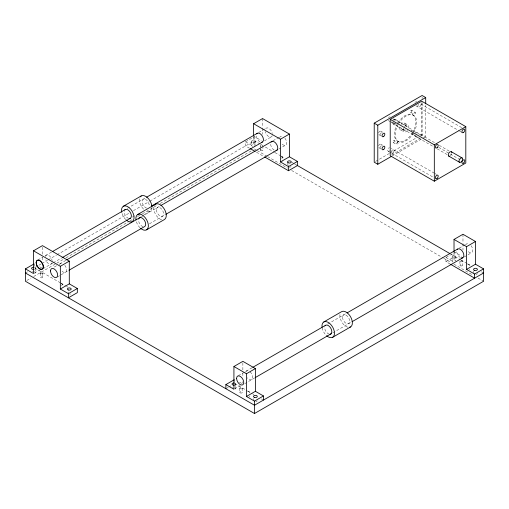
<?xml version="1.0" encoding="UTF-8"?>
<svg xmlns="http://www.w3.org/2000/svg" width="509" height="509" viewBox="0 0 509 509"><rect width="100%" height="100%" fill="white"/><g stroke="black" fill="none" stroke-linecap="round" stroke-linejoin="round"><path stroke-width="0.38" stroke-dasharray="2.54 1.91" d="M37.908 259.972L42.743 257.179M45.473 255.601L51.663 252.025M127.326 208.346L145.898 197.619M258.706 132.493L266.283 128.115M249.645 148.291L245.554 145.93L245.554 141.801L254.5 136.635L261.212 140.509M25.45 273.009L27.511 271.812M35.083 267.448L41.267 263.872M41.961 263.477L47.458 260.296M48.151 259.902L56.404 255.136M57.091 254.742L129.311 213.042M133.441 210.656L149.258 201.526M149.951 201.125L254.5 140.764L260.004 143.945M34.192 273.123L39.696 269.948M42.972 268.733L52.599 263.178M53.286 262.778L61.544 258.012M132.385 217.114L135.827 215.122M264.457 140.866L271.348 136.883M26.824 280.478L30.954 278.092M33.702 276.508L63.281 259.431M66.03 257.84L129.311 221.307M129.999 220.912L132.066 219.716M137.57 216.541L141.693 214.162M142.38 213.761L157.516 205.025M160.265 203.435L253.126 149.824M143.92 214.836L150.117 211.26M54.304 267.034L57.059 265.443M59.807 263.859L65.998 260.284M141.655 216.605L159.54 206.279M273.028 140.751L280.599 136.38M57.301 276.991L68.308 270.642M149.468 223.782L165.291 214.645M278.779 149.124L285.664 145.148M375.585 161.404L389.27 153.502M389.958 153.107L418.016 136.908M420.752 135.324L422.12 134.535L425.702 136.603L425.702 105.363M391.593 154.952L420.351 138.346M392.165 155.964L422.279 138.575M422.96 138.181L425.702 136.603M238.339 375.674L252.101 367.727M327.758 324.048L346.33 313.321M459.131 248.201L466.702 243.83M450.064 264.006L445.973 261.645L445.973 257.509L454.919 252.343L461.631 256.218M225.869 388.717L227.937 387.527M228.624 387.126L231.372 385.536M445.973 261.645L454.919 256.479L454.919 252.343M234.611 388.838L240.114 385.657M244.778 383.646L254.411 378.085M332.816 332.816L351.395 322.089M464.195 256.969L471.767 252.598M461.65 127.594L420.269 103.702A1.972 1.139 -60 0 1 419.849 106.578A1.972 1.139 -60 0 1 417.87 106.4A1.972 1.139 -60 0 1 419.62 103.69M415.885 105.789L458.946 130.705M459.627 131.099L462.337 132.664M411.692 110.294A1.133 0.655 -60 0 1 411.336 112.05A1.133 0.655 -60 0 1 410.349 111.484A1.133 0.655 -60 0 1 411.692 110.294L415.274 112.362A1.133 0.655 -60 0 1 414.911 114.118A1.133 0.655 -60 0 1 413.932 113.552A1.133 0.655 -60 0 1 415.274 112.362M410.559 112.26L414.141 114.321M397.943 122.885A15.181 8.768 -60 0 1 412.723 114.83L413.582 115.327M400.984 124.393A3.983 2.303 -60 0 1 404.388 122.949L407.964 125.017A3.983 2.303 -60 0 1 408.415 128.682M395.792 119.691L406.532 125.888M393.699 119.042L437.116 144.111M439.267 145.351L449.441 151.224M411.692 130.463L414.078 131.837M438.682 147.349L461.065 160.271M393.692 122.682L396.676 124.406M411.756 133.11L414.141 134.491A1.133 0.655 -60 0 1 413.932 134.198M390.511 121.816L388.125 120.442A1.972 1.139 -60 0 0 389.111 120.34M414.695 135.782L418.271 137.844M391.675 122.548L433.172 146.503M437.237 148.857L447.417 154.73M392.961 123.852L403.701 130.049M400.398 129.852L403.981 131.92M380.847 131.182L382.634 132.213M397.535 123.56A15.181 8.768 -60 0 0 397.504 141.114L398.362 141.61M394.227 140.541A1.133 0.655 -60 0 1 393.871 142.297A1.133 0.655 -60 0 1 392.884 141.731A1.133 0.655 -60 0 1 394.227 140.541L397.809 142.609A1.133 0.655 -60 0 1 397.446 144.365A1.133 0.655 -60 0 1 396.466 143.799A1.133 0.655 -60 0 1 397.809 142.609M393.094 142.507L396.676 144.575M378.855 134.637L381.241 136.011M434.4 173.219L391.287 148.393M435.08 173.614L436.436 174.396M380.847 144.2L382.634 145.23M388.125 151.122L390.511 152.496M391.675 153.228L433.057 177.119M378.855 147.648L381.241 149.029M260.633 144.308L262.752 145.529A1.266 0.732 0 0 0 260.888 145.351A1.266 0.732 0 0 0 260.761 146.446M265.405 147.063L274.446 152.28M274.949 152.573L280.637 155.856M281.089 156.117L284.493 158.083M291.994 162.416L294.393 163.796M294.717 163.987L297.447 165.559M451.222 254.341L460.371 259.628M461.052 260.016L467.192 263.56M467.733 263.872L470.596 265.526M481.489 271.812L483.55 273.009M245.554 141.801L252.935 146.058M445.973 257.509L452.679 261.384M256.561 150.225L254.5 149.029L254.5 147.527M257.249 150.619L266.881 156.18M267.569 156.575L287.515 168.091M291.644 170.477L442.97 257.84M443.657 258.241L451.222 262.606M453.971 264.196L473.23 275.318M478.046 278.092L483.55 281.273M256.46 152.229L263.961 156.556M39.766 266.805L41.776 267.969M239.516 382.132L242.195 383.678M35.076 268.237L60.304 282.794M60.985 283.189L65.756 285.943M66.437 286.338L67.799 287.127M234.814 383.551L247.088 390.638M247.768 391.027L251.86 393.393M252.54 393.781L253.902 394.57M261.403 398.903L262.765 399.686M473.599 270.769L473.599 273.524M462.974 234.261L462.974 242.888M462.974 243.671L462.974 249.938M462.446 261.123A1.266 0.732 0 0 1 460.55 261.76A1.266 0.732 0 0 1 460.55 260.493A1.266 0.732 0 0 1 462.446 261.123L462.446 265.259M459.92 261.123L459.92 265.259M455.924 256.994A1.896 1.094 0 0 1 453.074 257.942A1.896 1.094 0 0 1 453.074 256.046A1.896 1.094 0 0 1 455.924 256.994L455.924 261.123M454.022 252.757L454.022 261.378M452.126 256.994L452.126 261.123M422.12 97.047L422.12 98.612M422.12 102.519L422.12 134.535M421.719 102.773L421.719 135.979M287.496 163.325L287.496 164.7M281.375 156.581A1.266 0.732 0 0 1 282.641 157.313L282.641 159.381M262.924 145.93L262.924 150.066M262.555 118.552L262.555 127.174M262.555 127.956L262.555 134.23M260.392 145.93L260.392 147.311M260.392 147.998L260.392 150.066M255.505 141.279A1.896 1.094 0 0 1 252.655 142.234A1.896 1.094 0 0 1 252.655 140.331A1.896 1.094 0 0 1 255.505 141.279L255.505 145.415M254.5 136.635L254.5 146.777M253.603 137.042L253.603 145.663M253.495 398.534L253.495 400.596M251.707 141.279L251.707 145.415M242.869 362.904L242.869 369.96M242.869 373.097L242.869 377.016M242.869 381.718L242.869 383.283M242.341 388.202L242.341 392.331M239.815 388.202L239.815 392.331M235.82 384.066L235.82 388.202M234.814 379.421L234.814 381.483M60.946 283.685A1.266 0.732 0 0 1 62.537 284.391L62.537 286.459M42.82 273.009L42.82 277.138A1.266 0.732 0 0 1 40.924 277.774A1.266 0.732 0 0 1 40.924 276.508A1.266 0.732 0 0 1 42.82 277.138M42.451 247.196L42.451 254.252M42.451 257.382L42.451 261.302M40.287 273.009L40.287 277.138M35.401 268.358L35.401 272.493M34.396 263.707L34.396 266.462M272.27 135.566A5.058 2.92 60 0 1 268.816 136.635A5.058 2.92 60 0 1 265.361 131.577M265.717 128.643A5.058 2.92 60 0 1 269.28 128.675A5.058 2.92 60 0 1 272.27 133.428M259.87 141.801A5.058 2.92 60 0 1 256.288 135.598M284.919 138.219A5.058 2.92 60 0 1 286.23 144.62A5.058 2.92 60 0 1 281.343 143.309M279.676 137.697A5.058 2.92 60 0 1 282.202 136.24M252.655 146.363A1.896 1.094 0 0 1 252.451 144.543A1.896 1.094 0 0 1 255.435 145.129M291.04 166.628A1.896 1.094 0 0 1 289.392 167.175M288.056 165.304A1.896 1.094 0 0 1 288.902 165.018M282.597 161.639A1.266 0.732 0 0 1 282.47 161.811M274.186 150.066A5.058 2.92 60 0 1 270.603 143.862M282.641 157.313A1.266 0.732 0 0 1 281.375 158.044M52.172 262.644A5.058 2.92 60 0 1 49.182 263.942A5.058 2.92 60 0 1 45.613 259.851M45.256 256.511A5.058 2.92 60 0 1 48.711 255.442A5.058 2.92 60 0 1 52.172 260.5M64.821 265.297A5.058 2.92 60 0 1 66.125 271.698A5.058 2.92 60 0 1 61.239 270.387M59.572 264.775A5.058 2.92 60 0 1 62.104 263.312M34.453 271.539A1.896 1.094 0 0 1 34.453 273.441M32.162 271.717A1.896 1.094 0 0 1 32.557 271.539M70.63 293.928A1.896 1.094 0 0 1 69.784 294.208M67.951 292.376A1.896 1.094 0 0 1 68.798 292.096M34.841 267.581A1.896 1.094 0 0 1 34.841 269.134M62.537 284.391A1.266 0.732 0 0 1 60.946 285.097M471.022 245.662A5.058 2.92 60 0 1 472.333 252.07A5.058 2.92 60 0 1 467.447 250.759M465.78 245.147A5.058 2.92 60 0 1 468.305 243.684M453.074 262.078A1.896 1.094 0 0 1 452.87 260.258A1.896 1.094 0 0 1 455.86 260.843M477.397 273.524A1.896 1.094 0 0 1 477.143 274.071M476.838 274.3A1.896 1.094 0 0 1 475.991 274.58M469.559 269.204A1.266 0.732 0 0 1 469.438 269.757M460.289 257.509A5.058 2.92 60 0 1 456.707 251.312M467.707 264.623A1.266 0.732 0 0 1 469.603 265.259A1.266 0.732 0 0 1 467.707 265.889M235.266 383.296A1.896 1.094 0 0 1 235.266 384.842M250.059 371.831A5.058 2.92 60 0 1 252.439 378.779A5.058 2.92 60 0 1 247.342 377.831M245.675 372.219A5.058 2.92 60 0 1 248.207 370.762M234.872 387.254A1.896 1.094 0 0 1 234.872 389.15M232.581 387.425A1.896 1.094 0 0 1 232.969 387.254M257.23 400.882A1.896 1.094 0 0 1 255.887 401.658M249.461 396.276A1.266 0.732 0 0 1 249.13 396.982M247.603 391.701A1.266 0.732 0 0 1 249.499 392.331A1.266 0.732 0 0 1 247.603 392.967M378.632 132.798A1.991 1.152 -60 0 1 380.757 131.137A1.991 1.152 -60 0 1 380.757 133.632A1.991 1.152 -60 0 1 378.632 134.427M378.632 145.816A1.991 1.152 -60 0 1 380.757 144.155A1.991 1.152 -60 0 1 380.757 146.649A1.991 1.152 -60 0 1 378.632 147.445M389.468 150.759A1.972 1.139 -60 0 1 387.712 150.219A1.972 1.139 -60 0 1 389.468 147.642M414.981 102.398A1.972 1.139 -60 0 1 415.319 102.042M415.681 101.781A1.972 1.139 -60 0 1 416.667 101.679M418.894 134.79A1.972 1.139 -60 0 1 420.364 134.516A1.972 1.139 -60 0 1 420.466 136.247M419.257 137.748A1.972 1.139 -60 0 1 417.864 136.94M415.319 132.722A1.972 1.139 -60 0 1 417.03 133.708M416.038 135.419A1.972 1.139 -60 0 1 414.281 134.879M415.478 132.824A1.133 0.655 -60 0 1 415.509 133.046M411.336 130.431A1.133 0.655 -60 0 1 411.927 130.978M393.05 119.03A1.972 1.139 -60 0 1 394.036 120.436M393.05 122.147A1.972 1.139 -60 0 1 391.294 121.6M388.412 117.738A1.972 1.139 -60 0 1 388.749 117.382M389.111 117.121A1.972 1.139 -60 0 1 390.098 117.019M397.644 122.389A1.133 0.655 -60 0 1 398.013 122.739M393.26 122.389A1.133 0.655 -60 0 1 392.967 122.224M404.388 122.949A3.983 2.303 -60 0 1 404.833 126.62M403.802 128.402A3.983 2.303 -60 0 1 400.678 129.973A3.983 2.303 -60 0 1 399.673 127.129M404.566 126.461A3.983 2.303 -60 0 1 407.964 125.017M407.385 130.469A3.983 2.303 -60 0 1 404.261 132.041A3.983 2.303 -60 0 1 403.249 129.197M347.736 327.211A8.857 5.115 60 0 1 340.069 313.926M325.092 334.076A8.857 5.115 60 0 1 322.172 328M329.151 334.152A5.058 2.92 60 0 1 324.767 326.555M161.633 219.767A8.857 5.115 60 0 1 153.845 207.029M139.981 227.739A8.857 5.115 60 0 1 136.234 221.25M143.048 226.702A5.058 2.92 60 0 1 138.664 219.112M151.924 207.818A8.857 5.115 60 0 1 145.689 210.821M143.544 209.148A8.857 5.115 60 0 1 139.517 198.771M125.653 219.481A8.857 5.115 60 0 1 121.905 212.991M128.72 218.45A5.058 2.92 60 0 1 124.336 210.853M146.611 208.117A5.058 2.92 60 0 1 142.119 201.888A5.058 2.92 60 0 1 146 199.655A5.058 2.92 60 0 1 149.143 206.654M398.394 124.056A15.181 8.768 -60 0 1 413.174 115.11A15.181 8.768 -60 0 1 414.301 131.481M413.55 132.874A15.181 8.768 -60 0 1 398.77 141.82A15.181 8.768 -60 0 1 397.644 125.449M412.723 114.83A15.181 8.768 -60 0 1 413.079 131.691M412.691 132.378A15.181 8.768 -60 0 1 397.504 141.114M404.871 126.06A2.532 1.463 -60 0 1 406.767 127.797M405.355 129.878A2.532 1.463 -60 0 1 403.338 128.732M393.686 120.264A2.532 1.463 -60 0 1 395.639 119.577A2.532 1.463 -60 0 1 396.034 121.6M395.067 123.28A2.532 1.463 -60 0 1 393.12 123.967A2.532 1.463 -60 0 1 392.719 121.944M451.757 153.616A2.532 1.463 -60 0 1 450.408 155.754M260.761 150.581A1.266 0.732 0 0 0 262.879 150.25A1.266 0.732 0 0 0 261.333 149.36A1.266 0.732 0 0 0 260.761 150.581M40.663 273.524A1.266 0.732 0 0 0 42.775 273.193A1.266 0.732 0 0 0 41.229 272.302A1.266 0.732 0 0 0 40.663 273.524M460.289 265.774A1.266 0.732 0 0 0 462.401 265.45A1.266 0.732 0 0 0 460.855 264.553A1.266 0.732 0 0 0 460.289 265.774M240.184 392.853A1.266 0.732 0 0 0 242.303 392.522A1.266 0.732 0 0 0 240.751 391.625A1.266 0.732 0 0 0 240.184 392.853M240.184 388.717A1.266 0.732 0 0 0 242.303 388.392A1.266 0.732 0 0 0 240.751 387.495A1.266 0.732 0 0 0 240.184 388.717M393.05 152.827A1.972 1.139 -60 0 0 393.673 149.767A1.972 1.139 -60 0 0 391.338 151.835A1.972 1.139 -60 0 0 393.05 152.827M342.538 317.228A5.058 2.92 60 0 0 347.908 323.902A5.058 2.92 60 0 0 347.908 316.744A5.058 2.92 60 0 0 342.538 317.228M156.435 209.778A5.058 2.92 60 0 0 161.805 216.459A5.058 2.92 60 0 0 161.805 209.301A5.058 2.92 60 0 0 156.435 209.778"/><path stroke-width="0.76" d="M33.505 250.797L42.451 245.631L69.294 261.123L69.294 283.857L60.342 289.023L60.342 266.29L33.505 250.797L33.505 273.524L25.45 268.873L25.45 281.273L254.5 413.512L483.55 281.273L483.55 268.873L475.495 264.222L466.549 269.388L466.549 246.661L454.022 239.427L454.022 251.968M253.603 123.719L262.555 118.552L289.392 134.052L289.392 156.778L280.446 161.945L280.446 139.218L253.603 123.719L253.603 136.259M123.363 206.247L141.254 195.92M52.351 251.631L125.265 209.536M146.586 197.225L257.331 133.288M25.45 268.873L33.709 264.107M62.232 257.618L130.323 218.304M151.65 205.992L262.389 142.056M137.691 214.505L155.589 204.173M66.685 259.889L140.968 216.999M160.914 205.483L272.347 141.146M60.342 266.29L69.294 261.123M280.446 139.218L289.392 134.052M68.995 270.241L144.658 226.556A5.058 2.92 60 0 0 144.302 220.155A5.058 2.92 60 0 0 139.021 218.323M165.979 214.251L277.405 149.913M146.547 229.845L164.445 219.519A8.857 5.115 60 0 0 163.828 208.308A8.857 5.115 60 0 0 154.59 205.102M68.397 293.668L77.343 288.501L77.343 292.637L68.397 297.803L68.397 293.668L60.342 289.023M280.446 161.945L288.501 166.596L297.447 161.429L297.447 165.559L288.501 170.725L264.642 156.95M391.478 156.358L377.793 164.261L374.217 162.193L374.217 123.146L422.12 95.488L425.702 97.556L425.702 103.804M374.217 123.146L377.793 125.214L425.702 97.556M390.225 119.373L421.719 101.189L465.811 126.646L465.811 163.014L434.317 181.198L390.225 155.741L390.225 119.373L434.317 144.83L465.811 126.646M233.924 366.505L242.869 361.339L255.397 368.573L255.397 391.3L246.445 396.466L246.445 373.74L233.924 366.505L233.924 389.232L225.869 384.588L225.869 388.717M454.022 239.427L462.974 234.261L475.495 241.495L475.495 264.222M323.794 321.955L341.692 311.623A8.857 5.115 60 0 1 351.089 317.756A8.857 5.115 60 0 1 349.25 327.363M252.788 367.333L325.696 325.238M347.017 312.927L457.763 248.99M225.869 384.588L234.127 379.816M246.445 373.74L255.397 368.573M466.549 246.661L475.495 241.495M255.098 377.684L331.448 333.605M352.082 321.694L462.821 257.758M332.651 337.295L350.548 326.963M246.445 396.466L254.5 401.117L263.446 395.951L263.446 400.08M466.549 269.388L474.604 274.039L483.55 268.873M483.55 273.009L254.5 405.247L25.45 273.009M451.413 151.784L462.153 157.987A2.532 1.463 -60 0 1 461.148 161.951A2.532 1.463 -60 0 1 459.112 160.424A2.532 1.463 -60 0 1 462.153 157.987M448.715 156.059L459.455 162.256M289.392 156.778L297.447 161.429M297.148 165.387L449.848 253.546M250.326 148.685L255.098 151.44M450.745 264.4L474.604 278.175L474.604 274.039M69.294 283.857L77.343 288.501M255.397 391.3L263.446 395.951M434.317 144.83L434.317 181.198M377.793 125.214L377.793 164.261M288.501 166.596L288.501 170.725M254.5 401.117L254.5 413.512M271.087 142.075A5.058 2.92 60 0 1 276.711 144.473A5.058 2.92 60 0 1 275.973 150.543M256.771 133.81A5.058 2.92 60 0 1 262.396 136.202A5.058 2.92 60 0 1 261.658 142.278M33.995 269.414A1.896 1.094 0 0 1 31.603 268.358A1.896 1.094 0 0 1 33.995 267.301M457.19 249.518A5.058 2.92 60 0 1 463.126 252.502A5.058 2.92 60 0 1 461.211 257.904M234.414 385.128A1.896 1.094 0 0 1 232.021 384.066A1.896 1.094 0 0 1 234.414 383.01M322.057 327.319A8.857 5.115 60 0 1 328.038 322.286A8.857 5.115 60 0 1 334.445 334.057A8.857 5.115 60 0 1 326.6 335.673M325.124 325.766A5.058 2.92 60 0 1 330.755 328.165A5.058 2.92 60 0 1 330.01 334.235M135.954 219.875A8.857 5.115 60 0 1 141.935 214.843A8.857 5.115 60 0 1 148.342 226.607A8.857 5.115 60 0 1 140.497 228.229M121.74 212.298A8.857 5.115 60 0 1 127.244 206.399A8.857 5.115 60 0 1 134.032 218.151A8.857 5.115 60 0 1 126.168 219.971M124.692 210.064A5.058 2.92 60 0 1 130.323 212.457A5.058 2.92 60 0 1 129.579 218.533M140.261 196.843A8.857 5.115 60 0 1 147.305 197.537A8.857 5.115 60 0 1 151.949 207.208M449.485 156.212A2.532 1.463 -60 0 1 448.893 153.044A2.532 1.463 -60 0 1 451.82 152.515M288.056 162.721A1.896 1.094 0 0 0 291.224 162.231A1.896 1.094 0 0 0 288.902 160.889A1.896 1.094 0 0 0 288.056 162.721M50.506 270.941A5.058 2.92 60 0 0 55.869 277.621A5.058 2.92 60 0 0 55.869 270.464A5.058 2.92 60 0 0 50.506 270.941M36.19 262.676A5.058 2.92 60 0 0 41.553 269.356A5.058 2.92 60 0 0 41.553 262.199A5.058 2.92 60 0 0 36.19 262.676A5.058 2.92 60 0 0 41.541 269.363A5.058 2.92 60 0 0 41.541 262.205A5.058 2.92 60 0 0 36.171 262.682M68.346 289.971A1.896 1.094 0 0 0 71.19 289.023A1.896 1.094 0 0 0 68.346 288.069A1.896 1.094 0 0 0 68.346 289.971M474.547 270.343A1.896 1.094 0 0 0 477.397 269.388A1.896 1.094 0 0 0 474.547 268.44A1.896 1.094 0 0 0 474.547 270.343M254.443 397.414A1.896 1.094 0 0 0 257.293 396.466A1.896 1.094 0 0 0 254.443 395.518A1.896 1.094 0 0 0 254.443 397.414M236.602 378.384A5.058 2.92 60 0 0 241.972 385.065A5.058 2.92 60 0 0 241.972 377.907A5.058 2.92 60 0 0 236.602 378.384M383.792 136.336A1.991 1.152 -60 0 0 384.422 133.25A1.991 1.152 -60 0 0 382.068 135.337A1.991 1.152 -60 0 0 383.792 136.336M383.792 149.353A1.991 1.152 -60 0 0 384.422 146.268A1.991 1.152 -60 0 0 382.068 148.354A1.991 1.152 -60 0 0 383.792 149.353M463.718 132.295A2.023 1.171 -60 0 0 464.361 129.159A2.023 1.171 -60 0 0 461.968 131.284A2.023 1.171 -60 0 0 463.718 132.295M463.718 162.975A2.023 1.171 -60 0 0 464.361 159.839A2.023 1.171 -60 0 0 461.968 161.964A2.023 1.171 -60 0 0 463.718 162.975M437.148 147.635A2.023 1.171 -60 0 0 437.791 144.499A2.023 1.171 -60 0 0 435.399 146.624A2.023 1.171 -60 0 0 437.148 147.635M437.148 178.315A2.023 1.171 -60 0 0 437.791 175.179A2.023 1.171 -60 0 0 435.399 177.304A2.023 1.171 -60 0 0 437.148 178.315"/></g></svg>
